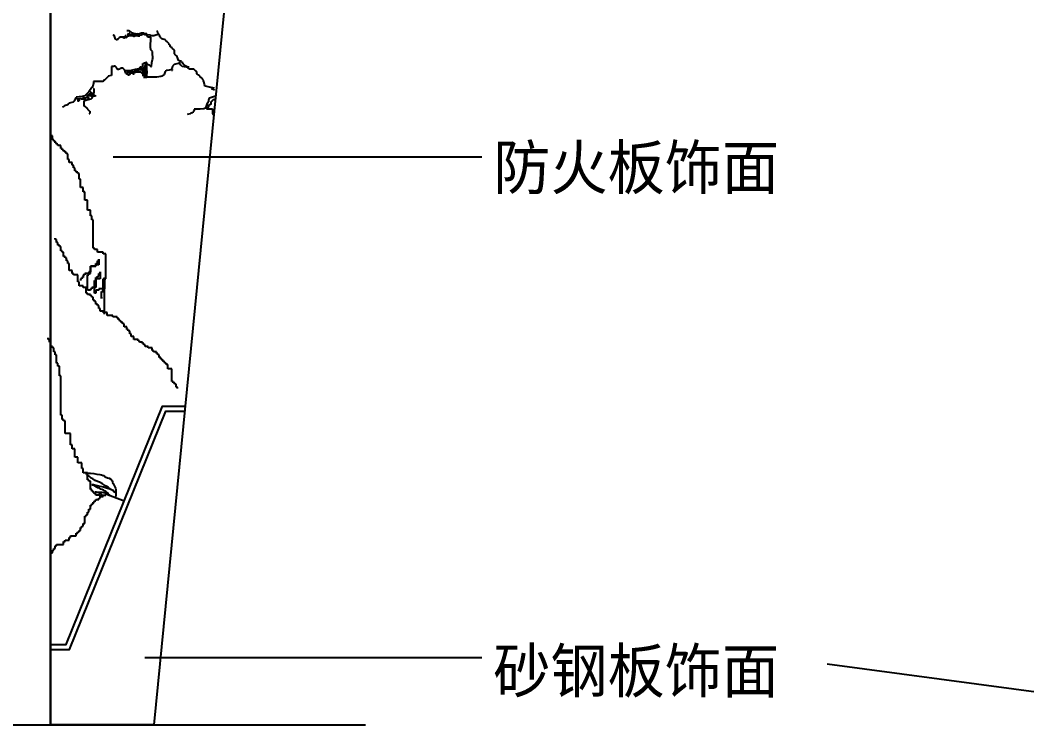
# Model space of a CAD drawing. Header units: metres. Extents: x -150 to 5859, y 346 to 5792.
# Drawn here: x 1932 to 3535, y 1473 to 2596 of the extents above; entities that cross this region are included whole.
import ezdxf

# ---------------------------------------------------------------- set-up
doc = ezdxf.new("R2010")
doc.units = ezdxf.units.M
for name, color, linetype in [('2', 2, 'Continuous'), ('3', 3, 'Continuous'), ('4', 4, 'Continuous'), ('7', 7, 'Continuous'), ('BH', 3, 'Continuous'), ('DIM', 3, 'Continuous'), ('TEXT', 3, 'Continuous')]:
    doc.layers.add(name, color=color, linetype=linetype)
doc.dimstyles.get("Standard").update_dxf_attribs({"dimtxt": 2.5, "dimasz": 2.5, "dimexe": 1.25, "dimexo": 0.625, "dimtad": 1, "dimcen": 2.5, "dimazin": 3, "dimtfac": 1, "dimtmove": 0, "dimatfit": 3})

msp = doc.modelspace()

# ---------------------------------------------------------------- hatches: boundary and pattern name
at = {"layer": 'BH'}
h = msp.add_hatch(dxfattribs=at)
h.set_pattern_fill('ANSI34', scale=200)
h.paths.add_polyline_path([(2163.39, 1972.94), (2193.54, 1972.94), (2144.44, 1472.94), (1980.1, 1472.94), (1980.1, 1592.94), (2010.1, 1592.94)])

# ---------------------------------------------------------------- linework, layer by layer
at = {"layer": '2'}
for p, q in [((1980.1, 1472.94), (1980.1, 3872.94)), ((10.86, 1472.94), (2481.55, 1472.94))]:
    msp.add_line(p, q, dxfattribs=at)
msp.add_lwpolyline([(2144.44, 1472.94), (1980.1, 1472.94), (1980.1, 3872.94), (2380.1, 3872.94), (2144.44, 1472.94)], dxfattribs=at)
at = {"layer": '3'}
msp.add_lwpolyline([(1980.1, 1600.94), (2004.79, 1600.94), (2158.08, 1980.94), (2194.32, 1980.94)], dxfattribs=at)
at = {"layer": '4'}
msp.add_lwpolyline([(1980.1, 1592.94), (2010.1, 1592.94), (2163.39, 1972.94), (2193.54, 1972.94)], dxfattribs=at)
at = {"layer": '7'}
msp.add_lwpolyline([(480.1, 1472.94), (480.1, 3572.94), (1980.1, 3572.94), (1980.1, 1472.94)], dxfattribs=at)
at = {"layer": 'BH'}
for p, q in [((2080.41, 2572.07), (2079.77, 2572.72)), ((2081.22, 2572.07), (2080.41, 2572.07)), ((2082.02, 2570.47), (2081.22, 2572.07)), ((2083.63, 2565.65), (2082.02, 2570.47)), ((2084.43, 2564.85), (2083.63, 2565.65)), ((2087.64, 2566.46), (2086.84, 2564.85)), ((2089.25, 2568.06), (2087.64, 2566.46)), ((2090.05, 2568.86), (2089.25, 2568.06)), ((2101.3, 2568.86), (2090.05, 2568.86)), ((2096.48, 2568.86), (2095.67, 2569.67)), ((2096.48, 2567.26), (2096.48, 2568.86)), ((2097.28, 2567.26), (2096.48, 2567.26)), ((2098.08, 2568.06), (2097.28, 2567.26)), ((2098.89, 2571.27), (2098.08, 2569.67)), ((2098.08, 2569.67), (2098.08, 2568.06)), ((2099.69, 2571.27), (2098.89, 2571.27)), ((2099.69, 2567.26), (2099.69, 2571.27)), ((2100.49, 2568.06), (2099.69, 2567.26)), ((2102.1, 2569.67), (2100.49, 2568.06)), ((2105.31, 2579.3), (2101.3, 2579.3)), ((2102.1, 2569.67), (2101.3, 2568.86)), ((2102.9, 2574.48), (2102.1, 2569.67)), ((2102.9, 2570.47), (2102.1, 2569.67)), ((2103.71, 2574.48), (2102.9, 2574.48)), ((2110.93, 2571.27), (2102.9, 2570.47)), ((2103.71, 2570.47), (2103.71, 2574.48)), ((2104.51, 2570.47), (2103.71, 2570.47)), ((2105.31, 2573.68), (2104.51, 2572.07)), ((2104.51, 2572.07), (2104.51, 2570.47)), ((2105.31, 2578.49), (2105.31, 2579.3)), ((2106.12, 2578.49), (2105.31, 2578.49)), ((2105.31, 2575.28), (2105.31, 2573.68)), ((2106.12, 2575.28), (2105.31, 2575.28)), ((2106.92, 2577.69), (2106.12, 2578.49)), ((2106.12, 2573.68), (2106.12, 2575.28)), ((2106.92, 2572.07), (2106.12, 2573.68)), ((2107.72, 2577.69), (2106.92, 2577.69)), ((2106.92, 2571.27), (2106.92, 2572.07)), ((2107.72, 2571.27), (2106.92, 2571.27)), ((2108.53, 2576.89), (2107.72, 2577.69)), ((2109.33, 2573.68), (2107.72, 2572.07)), ((2107.72, 2572.07), (2107.72, 2571.27)), ((2109.33, 2576.09), (2108.53, 2576.89)), ((2110.13, 2575.28), (2109.33, 2576.09)), ((2109.33, 2574.48), (2109.33, 2573.68)), ((2110.13, 2574.48), (2109.33, 2574.48)), ((2111.74, 2575.28), (2110.13, 2575.28)), ((2110.13, 2573.68), (2110.13, 2574.48)), ((2110.93, 2572.07), (2110.13, 2573.68)), ((2110.93, 2573.68), (2110.93, 2571.27)), ((2111.74, 2573.68), (2110.93, 2573.68)), ((2110.93, 2571.27), (2110.93, 2572.07)), ((2119.77, 2571.27), (2110.93, 2571.27)), ((2113.34, 2574.48), (2111.74, 2575.28)), ((2111.74, 2572.88), (2111.74, 2573.68)), ((2112.54, 2572.07), (2111.74, 2572.88)), ((2112.54, 2569.67), (2112.54, 2572.07)), ((2113.34, 2569.67), (2112.54, 2569.67)), ((2114.95, 2574.48), (2113.34, 2574.48)), ((2114.15, 2572.88), (2113.34, 2571.27)), ((2113.34, 2571.27), (2113.34, 2569.67)), ((2114.15, 2573.68), (2114.15, 2572.88)), ((2114.95, 2573.68), (2114.15, 2573.68)), ((2115.75, 2573.68), (2114.95, 2574.48)), ((2114.95, 2572.88), (2114.95, 2573.68)), ((2115.75, 2572.07), (2114.95, 2572.88)), ((2120.57, 2573.68), (2115.75, 2573.68)), ((2116.56, 2571.27), (2115.75, 2572.07)), ((2117.36, 2571.27), (2116.56, 2571.27)), ((2118.16, 2573.68), (2117.36, 2572.88)), ((2117.36, 2572.88), (2117.36, 2571.27)), ((2118.16, 2574.48), (2118.16, 2573.68)), ((2118.97, 2573.68), (2118.16, 2574.48)), ((2118.97, 2572.88), (2118.97, 2573.68)), ((2119.77, 2572.07), (2118.97, 2572.88)), ((2119.77, 2571.27), (2119.77, 2572.07)), ((2124.59, 2572.07), (2119.77, 2571.27)), ((2120.57, 2570.47), (2119.77, 2571.27)), ((2121.38, 2574.48), (2120.57, 2573.68)), ((2120.57, 2573.68), (2120.57, 2569.67)), ((2120.57, 2569.67), (2120.57, 2570.47)), ((2122.98, 2574.48), (2121.38, 2574.48)), ((2123.79, 2575.28), (2122.98, 2574.48)), ((2128.6, 2575.28), (2123.79, 2575.28)), ((2126.19, 2572.88), (2124.59, 2572.07)), ((2126.19, 2573.68), (2126.19, 2572.88)), ((2128.6, 2573.68), (2126.19, 2573.68)), ((2130.21, 2574.48), (2128.6, 2575.28)), ((2130.21, 2572.88), (2128.6, 2573.68)), ((2133.42, 2574.48), (2130.21, 2574.48)), ((2131.82, 2572.88), (2130.21, 2572.88)), ((2132.62, 2572.07), (2131.82, 2572.88)), ((2133.42, 2572.07), (2132.62, 2572.07)), ((2133.42, 2573.68), (2133.42, 2574.48)), ((2134.23, 2572.88), (2133.42, 2573.68)), ((2134.23, 2571.27), (2133.42, 2572.07)), ((2139.05, 2572.07), (2134.23, 2572.88)), ((2134.23, 2569.67), (2134.23, 2571.27)), ((2135.03, 2569.67), (2134.23, 2569.67)), ((2135.03, 2568.86), (2135.03, 2569.67)), ((2139.85, 2568.86), (2135.03, 2568.86)), ((2139.85, 2571.27), (2139.05, 2572.07)), ((2144.67, 2571.27), (2139.85, 2571.27)), ((2139.85, 2563.25), (2139.85, 2568.86)), ((2149.49, 2572.88), (2144.67, 2571.27)), ((2150.29, 2578.49), (2149.49, 2578.49)), ((2151.09, 2573.68), (2149.49, 2572.88)), ((2150.29, 2577.69), (2150.29, 2578.49)), ((2151.09, 2576.89), (2150.29, 2577.69)), ((2151.09, 2575.28), (2151.09, 2576.89)), ((2151.9, 2575.28), (2151.09, 2575.28)), ((2151.9, 2573.68), (2151.09, 2573.68)), ((2151.9, 2574.48), (2151.9, 2575.28)), ((2152.7, 2572.88), (2151.9, 2574.48)), ((2153.5, 2572.07), (2152.7, 2572.88)), ((2154.31, 2570.47), (2153.5, 2572.07)), ((2154.31, 2569.67), (2154.31, 2570.47)), ((2155.11, 2568.86), (2154.31, 2569.67)), ((2155.91, 2568.06), (2155.11, 2568.86)), ((2157.52, 2566.46), (2155.91, 2568.06)), ((2162.34, 2564.85), (2157.52, 2566.46)), ((2086.84, 2564.85), (2084.43, 2564.85)), ((2139.05, 2558.43), (2139.85, 2563.25)), ((2139.05, 2553.62), (2139.05, 2558.43)), ((2139.85, 2548.8), (2139.05, 2553.62)), ((2163.94, 2563.25), (2162.34, 2564.85)), ((2164.75, 2562.44), (2163.94, 2563.25)), ((2165.55, 2561.64), (2164.75, 2562.44)), ((2167.16, 2560.04), (2165.55, 2561.64)), ((2168.76, 2558.43), (2167.16, 2560.04)), ((2168.76, 2556.83), (2168.76, 2558.43)), ((2169.57, 2556.83), (2168.76, 2556.83)), ((2170.37, 2555.22), (2169.57, 2556.83)), ((2171.17, 2553.62), (2170.37, 2555.22)), ((2171.97, 2553.62), (2171.17, 2553.62)), ((2171.97, 2552.81), (2171.97, 2553.62)), ((2173.58, 2552.01), (2171.97, 2552.81)), ((2174.38, 2551.21), (2173.58, 2552.01)), ((2176.79, 2548.8), (2174.38, 2551.21)), ((2141.45, 2547.2), (2139.85, 2548.8)), ((2142.26, 2546.39), (2141.45, 2547.2)), ((2141.45, 2544.79), (2142.26, 2544.79)), ((2142.26, 2544.79), (2141.45, 2544.79)), ((2141.45, 2528.74), (2142.26, 2533.55)), ((2142.26, 2544.79), (2142.26, 2546.39)), ((2142.26, 2539.97), (2142.26, 2544.79)), ((2143.06, 2539.17), (2142.26, 2539.97)), ((2142.26, 2533.55), (2143.06, 2535.16)), ((2143.06, 2535.16), (2143.06, 2539.17)), ((2177.6, 2548), (2176.79, 2548.8)), ((2177.6, 2542.38), (2177.6, 2548)), ((2178.4, 2541.58), (2177.6, 2542.38)), ((2178.4, 2540.78), (2178.4, 2541.58)), ((2180.01, 2539.97), (2178.4, 2540.78)), ((2180.81, 2539.17), (2180.01, 2539.97)), ((2181.61, 2537.57), (2180.81, 2539.17)), ((2182.42, 2536.76), (2181.61, 2537.57)), ((2184.02, 2531.95), (2182.42, 2536.76)), ((2077.2, 2522.32), (2077.2, 2509.48)), ((2081.22, 2522.32), (2077.2, 2522.32)), ((2081.22, 2523.12), (2081.22, 2522.32)), ((2082.82, 2523.12), (2081.22, 2523.12)), ((2082.82, 2522.32), (2082.82, 2523.12)), ((2083.63, 2522.32), (2082.82, 2522.32)), ((2085.23, 2520.71), (2083.63, 2522.32)), ((2085.23, 2519.91), (2085.23, 2520.71)), ((2086.04, 2519.91), (2085.23, 2519.91)), ((2086.04, 2518.31), (2086.04, 2519.91)), ((2086.84, 2518.31), (2086.04, 2518.31)), ((2086.84, 2517.5), (2086.84, 2518.31)), ((2088.45, 2517.5), (2086.84, 2517.5)), ((2089.25, 2518.31), (2088.45, 2517.5)), ((2090.86, 2519.11), (2089.25, 2518.31)), ((2092.46, 2519.11), (2090.86, 2519.11)), ((2092.46, 2519.91), (2092.46, 2519.11)), ((2094.87, 2519.91), (2092.46, 2519.91)), ((2095.67, 2519.11), (2094.87, 2519.91)), ((2098.08, 2516.7), (2095.67, 2519.11)), ((2106.92, 2515.9), (2113.34, 2517.5)), ((2113.34, 2517.5), (2121.38, 2519.11)), ((2114.95, 2517.5), (2114.95, 2516.7)), ((2115.75, 2517.5), (2114.95, 2517.5)), ((2115.75, 2515.9), (2115.75, 2517.5)), ((2117.36, 2517.5), (2117.36, 2516.7)), ((2118.16, 2516.7), (2117.36, 2517.5)), ((2120.57, 2518.31), (2119.77, 2516.7)), ((2120.57, 2519.11), (2120.57, 2518.31)), ((2121.38, 2519.11), (2120.57, 2519.11)), ((2121.38, 2519.11), (2126.19, 2520.71)), ((2121.38, 2518.31), (2121.38, 2519.11)), ((2122.18, 2516.7), (2121.38, 2518.31)), ((2122.18, 2521.52), (2122.18, 2515.9)), ((2123.79, 2521.52), (2122.18, 2521.52)), ((2123.79, 2515.9), (2123.79, 2521.52)), ((2124.59, 2520.71), (2124.59, 2515.9)), ((2125.39, 2520.71), (2124.59, 2520.71)), ((2125.39, 2519.91), (2125.39, 2520.71)), ((2126.19, 2519.11), (2125.39, 2519.91)), ((2126.19, 2522.32), (2127, 2523.92)), ((2126.19, 2520.71), (2126.19, 2522.32)), ((2127.8, 2512.69), (2126.19, 2519.11)), ((2127, 2527.13), (2127.8, 2527.13)), ((2127, 2523.92), (2127, 2527.13)), ((2127.8, 2527.13), (2129.41, 2527.94)), ((2128.6, 2520.71), (2127.8, 2515.9)), ((2128.6, 2521.52), (2128.6, 2520.71)), ((2129.41, 2520.71), (2128.6, 2521.52)), ((2129.41, 2527.94), (2131.01, 2528.74)), ((2129.41, 2523.92), (2129.41, 2503.86)), ((2130.21, 2523.92), (2129.41, 2523.92)), ((2129.41, 2503.86), (2129.41, 2520.71)), ((2130.21, 2523.12), (2130.21, 2523.92)), ((2131.01, 2523.12), (2130.21, 2523.12)), ((2131.01, 2528.74), (2133.42, 2528.74)), ((2131.01, 2526.33), (2131.01, 2524.73)), ((2131.01, 2524.73), (2131.82, 2523.92)), ((2131.01, 2522.32), (2131.01, 2523.12)), ((2131.82, 2520.71), (2131.01, 2522.32)), ((2131.82, 2526.33), (2131.82, 2517.5)), ((2131.82, 2524.73), (2131.82, 2526.33)), ((2133.42, 2523.12), (2131.82, 2524.73)), ((2131.82, 2523.92), (2131.82, 2522.32)), ((2131.82, 2522.32), (2132.62, 2520.71)), ((2132.62, 2519.11), (2131.82, 2520.71)), ((2131.82, 2517.5), (2132.62, 2511.08)), ((2132.62, 2528.74), (2132.62, 2527.13)), ((2133.42, 2528.74), (2132.62, 2528.74)), ((2132.62, 2527.13), (2133.42, 2526.33)), ((2132.62, 2520.71), (2132.62, 2519.11)), ((2132.62, 2506.27), (2132.62, 2519.11)), ((2132.62, 2519.11), (2133.42, 2512.69)), ((2133.42, 2526.33), (2135.03, 2525.53)), ((2133.42, 2511.08), (2133.42, 2523.12)), ((2135.03, 2525.53), (2136.64, 2524.73)), ((2136.64, 2524.73), (2138.24, 2523.92)), ((2138.24, 2523.92), (2139.05, 2523.12)), ((2139.05, 2523.12), (2139.85, 2523.12)), ((2139.85, 2523.12), (2139.85, 2522.32)), ((2139.85, 2522.32), (2140.65, 2522.32)), ((2140.65, 2522.32), (2141.45, 2528.74)), ((2173.58, 2517.5), (2168.76, 2516.7)), ((2173.58, 2519.91), (2172.78, 2518.31)), ((2172.78, 2518.31), (2172.78, 2516.7)), ((2174.38, 2522.32), (2173.58, 2521.52)), ((2173.58, 2521.52), (2173.58, 2519.91)), ((2174.38, 2517.5), (2173.58, 2517.5)), ((2175.19, 2523.92), (2174.38, 2523.12)), ((2174.38, 2523.12), (2174.38, 2522.32)), ((2174.38, 2516.7), (2174.38, 2517.5)), ((2176.79, 2525.53), (2175.19, 2523.92)), ((2183.22, 2527.13), (2176.79, 2525.53)), ((2184.83, 2527.94), (2183.22, 2527.13)), ((2188.84, 2530.34), (2184.02, 2531.95)), ((2185.63, 2527.94), (2184.83, 2527.94)), ((2186.43, 2527.13), (2185.63, 2527.94)), ((2186.43, 2526.33), (2186.43, 2527.13)), ((2187.23, 2524.73), (2186.43, 2526.33)), ((2188.04, 2523.92), (2187.23, 2524.73)), ((2189.64, 2522.32), (2188.04, 2523.92)), ((2188.84, 2528.74), (2188.84, 2530.34)), ((2189.64, 2528.74), (2188.84, 2528.74)), ((2190.45, 2527.94), (2189.64, 2528.74)), ((2196.07, 2521.52), (2189.64, 2522.32)), ((2191.25, 2526.33), (2190.45, 2527.94)), ((2192.86, 2524.73), (2191.25, 2526.33)), ((2194.46, 2523.92), (2192.86, 2524.73)), ((2196.07, 2523.12), (2194.46, 2523.92)), ((2196.87, 2522.32), (2196.07, 2523.12)), ((2200.89, 2521.52), (2196.07, 2521.52)), ((2197.68, 2521.52), (2196.87, 2522.32)), ((2198.48, 2521.52), (2197.68, 2521.52)), ((2199.28, 2520.71), (2198.48, 2521.52)), ((2199.28, 2519.11), (2199.28, 2520.71)), ((2200.09, 2519.11), (2199.28, 2519.11)), ((2200.89, 2518.31), (2200.09, 2519.11)), ((2208.12, 2518.31), (2200.89, 2518.31)), ((2209.72, 2516.7), (2208.12, 2518.31)), ((2070.78, 2505.47), (2065.96, 2500.65)), ((2071.58, 2506.27), (2070.78, 2505.47)), ((2076.4, 2507.87), (2071.58, 2507.07)), ((2071.58, 2507.07), (2071.58, 2506.27)), ((2077.2, 2509.48), (2076.4, 2507.87)), ((2099.69, 2511.89), (2098.08, 2516.7)), ((2098.89, 2515.9), (2106.92, 2515.9)), ((2099.69, 2511.08), (2099.69, 2511.89)), ((2100.49, 2511.08), (2099.69, 2511.08)), ((2102.1, 2510.28), (2100.49, 2511.08)), ((2102.9, 2514.29), (2102.1, 2515.1)), ((2103.71, 2508.68), (2102.1, 2510.28)), ((2102.9, 2511.89), (2102.9, 2514.29)), ((2103.71, 2511.89), (2102.9, 2511.89)), ((2104.51, 2513.49), (2103.71, 2511.89)), ((2105.31, 2508.68), (2103.71, 2508.68)), ((2104.51, 2514.29), (2104.51, 2513.49)), ((2104.51, 2511.89), (2104.51, 2514.29)), ((2105.31, 2511.89), (2104.51, 2511.89)), ((2106.12, 2515.1), (2105.31, 2514.29)), ((2105.31, 2514.29), (2105.31, 2511.89)), ((2106.12, 2509.48), (2105.31, 2508.68)), ((2106.12, 2514.29), (2106.12, 2515.1)), ((2106.92, 2512.69), (2106.12, 2514.29)), ((2107.72, 2511.89), (2106.12, 2510.28)), ((2106.12, 2510.28), (2106.12, 2509.48)), ((2106.92, 2511.08), (2106.92, 2512.69)), ((2107.72, 2511.08), (2106.92, 2511.08)), ((2107.72, 2513.49), (2107.72, 2511.08)), ((2108.53, 2513.49), (2107.72, 2513.49)), ((2107.72, 2513.49), (2107.72, 2511.89)), ((2123.79, 2513.49), (2107.72, 2513.49)), ((2108.53, 2511.89), (2108.53, 2513.49)), ((2110.13, 2511.89), (2108.53, 2511.89)), ((2110.13, 2512.69), (2110.13, 2511.89)), ((2110.93, 2512.69), (2110.13, 2512.69)), ((2110.93, 2511.08), (2110.93, 2512.69)), ((2111.74, 2510.28), (2110.93, 2511.08)), ((2112.54, 2510.28), (2111.74, 2510.28)), ((2113.34, 2511.08), (2112.54, 2510.28)), ((2114.15, 2515.9), (2113.34, 2511.08)), ((2114.95, 2516.7), (2114.15, 2515.9)), ((2116.56, 2515.9), (2115.75, 2515.9)), ((2117.36, 2516.7), (2116.56, 2515.9)), ((2118.97, 2515.1), (2118.16, 2516.7)), ((2118.97, 2514.29), (2118.97, 2515.1)), ((2119.77, 2514.29), (2118.97, 2514.29)), ((2119.77, 2516.7), (2119.77, 2514.29)), ((2122.18, 2515.9), (2122.18, 2516.7)), ((2124.59, 2515.9), (2123.79, 2515.9)), ((2124.59, 2512.69), (2123.79, 2513.49)), ((2125.39, 2511.89), (2124.59, 2512.69)), ((2126.19, 2511.89), (2125.39, 2511.89)), ((2126.19, 2511.08), (2126.19, 2511.89)), ((2127, 2510.28), (2126.19, 2511.08)), ((2128.6, 2508.68), (2127, 2510.28)), ((2127.8, 2515.9), (2127.8, 2507.07)), ((2127.8, 2507.07), (2127.8, 2512.69)), ((2129.41, 2507.07), (2128.6, 2508.68)), ((2129.41, 2506.27), (2129.41, 2507.07)), ((2130.21, 2505.47), (2129.41, 2506.27)), ((2131.82, 2504.66), (2130.21, 2505.47)), ((2149.49, 2505.47), (2131.82, 2505.47)), ((2131.82, 2505.47), (2131.82, 2503.86)), ((2131.82, 2503.86), (2131.82, 2504.66)), ((2132.62, 2511.08), (2132.62, 2506.27)), ((2133.42, 2512.69), (2133.42, 2511.08)), ((2155.91, 2506.27), (2149.49, 2505.47)), ((2157.52, 2507.07), (2155.91, 2506.27)), ((2159.12, 2507.87), (2157.52, 2507.07)), ((2160.73, 2509.48), (2159.12, 2507.87)), ((2162.34, 2514.29), (2160.73, 2509.48)), ((2162.34, 2515.1), (2162.34, 2514.29)), ((2163.94, 2515.1), (2162.34, 2515.1)), ((2168.76, 2516.7), (2163.94, 2515.9)), ((2163.94, 2515.9), (2163.94, 2515.1)), ((2172.78, 2516.7), (2174.38, 2516.7)), ((2211.33, 2515.1), (2209.72, 2516.7)), ((2212.13, 2514.29), (2211.33, 2515.1)), ((2212.94, 2514.29), (2212.13, 2514.29)), ((2212.94, 2511.89), (2212.94, 2514.29)), ((2213.74, 2510.28), (2212.94, 2511.89)), ((2213.74, 2509.48), (2213.74, 2510.28)), ((2214.54, 2509.48), (2213.74, 2509.48)), ((2215.35, 2508.68), (2214.54, 2509.48)), ((2216.95, 2508.68), (2215.35, 2508.68)), ((2216.95, 2507.87), (2216.95, 2508.68)), ((2217.75, 2507.07), (2216.95, 2507.87)), ((2218.56, 2506.27), (2217.75, 2507.07)), ((2218.56, 2505.47), (2218.56, 2506.27)), ((2219.36, 2504.66), (2218.56, 2505.47)), ((2220.16, 2504.66), (2219.36, 2504.66)), ((2220.97, 2503.86), (2220.16, 2504.66)), ((2220.97, 2503.06), (2220.97, 2503.86)), ((2221.77, 2503.06), (2220.97, 2503.06)), ((2221.77, 2502.26), (2221.77, 2503.06)), ((2222.57, 2502.26), (2221.77, 2502.26)), ((2222.57, 2501.45), (2222.57, 2502.26)), ((2223.38, 2500.65), (2222.57, 2501.45)), ((2045.88, 2488.61), (2041.06, 2482.19)), ((2046.68, 2489.42), (2045.88, 2488.61)), ((2047.49, 2491.02), (2046.68, 2489.42)), ((2048.29, 2495.84), (2047.49, 2491.02)), ((2063.55, 2498.24), (2048.29, 2498.24)), ((2048.29, 2498.24), (2048.29, 2495.84)), ((2048.29, 2487.01), (2049.09, 2487.01)), ((2049.09, 2487.01), (2049.09, 2481.39)), ((2064.35, 2499.05), (2063.55, 2498.24)), ((2065.96, 2500.65), (2064.35, 2499.85)), ((2064.35, 2499.85), (2064.35, 2499.05)), ((2223.38, 2498.24), (2223.38, 2500.65)), ((2224.18, 2498.24), (2223.38, 2498.24)), ((2224.98, 2493.43), (2224.18, 2498.24)), ((2225.79, 2491.82), (2224.98, 2493.43)), ((2225.79, 2491.02), (2225.79, 2491.82)), ((2226.59, 2491.02), (2225.79, 2491.02)), ((2233.01, 2489.42), (2226.59, 2491.02)), ((2241.05, 2487.81), (2233.01, 2489.42)), ((2236.23, 2488.61), (2236.23, 2487.01)), ((2236.23, 2487.01), (2241.05, 2485.4)), ((2019.37, 2470.16), (2018.57, 2468.55)), ((2020.18, 2471.76), (2019.37, 2470.16)), ((2020.98, 2472.56), (2020.18, 2471.76)), ((2025.8, 2474.17), (2020.98, 2473.37)), ((2020.98, 2473.37), (2020.98, 2472.56)), ((2022.59, 2471.76), (2022.59, 2470.96)), ((2022.59, 2470.96), (2022.59, 2471.76)), ((2022.59, 2470.96), (2023.39, 2470.16)), ((2029.01, 2470.16), (2022.59, 2470.96)), ((2023.39, 2470.16), (2025, 2468.55)), ((2028.21, 2474.17), (2025.8, 2474.17)), ((2034.63, 2475.77), (2028.21, 2474.17)), ((2036.24, 2470.16), (2029.01, 2470.16)), ((2032.23, 2473.37), (2032.23, 2472.56)), ((2033.83, 2472.56), (2032.23, 2473.37)), ((2032.23, 2472.56), (2033.03, 2472.56)), ((2033.03, 2472.56), (2033.83, 2471.76)), ((2038.65, 2471.76), (2033.83, 2472.56)), ((2033.83, 2471.76), (2035.44, 2470.16)), ((2041.06, 2482.19), (2034.63, 2475.77)), ((2035.44, 2470.16), (2036.24, 2470.16)), ((2037.04, 2475.77), (2037.85, 2475.77)), ((2037.85, 2475.77), (2037.04, 2475.77)), ((2044.27, 2474.97), (2037.85, 2475.77)), ((2037.85, 2475.77), (2038.65, 2474.17)), ((2044.27, 2470.16), (2037.85, 2468.55)), ((2038.65, 2477.38), (2044.27, 2477.38)), ((2040.26, 2477.38), (2038.65, 2477.38)), ((2038.65, 2474.17), (2040.26, 2472.56)), ((2041.06, 2471.76), (2038.65, 2471.76)), ((2041.86, 2476.58), (2040.26, 2477.38)), ((2040.26, 2472.56), (2041.06, 2472.56)), ((2041.06, 2472.56), (2041.06, 2471.76)), ((2041.86, 2483), (2042.67, 2483)), ((2043.47, 2476.58), (2041.86, 2476.58)), ((2042.67, 2483), (2043.47, 2482.19)), ((2042.67, 2479.79), (2042.67, 2478.98)), ((2043.47, 2478.98), (2042.67, 2479.79)), ((2042.67, 2478.98), (2043.47, 2478.18)), ((2043.47, 2482.19), (2045.08, 2480.59)), ((2049.09, 2478.98), (2043.47, 2478.98)), ((2043.47, 2478.18), (2045.08, 2477.38)), ((2044.27, 2475.77), (2043.47, 2476.58)), ((2044.27, 2477.38), (2050.7, 2476.58)), ((2045.88, 2475.77), (2044.27, 2475.77)), ((2051.5, 2474.97), (2044.27, 2474.97)), ((2045.88, 2471.76), (2044.27, 2470.16)), ((2045.08, 2480.59), (2046.68, 2479.79)), ((2045.08, 2477.38), (2045.88, 2476.58)), ((2045.88, 2476.58), (2045.88, 2475.77)), ((2047.49, 2476.58), (2045.88, 2471.76)), ((2046.68, 2479.79), (2048.29, 2478.98)), ((2049.09, 2481.39), (2047.49, 2476.58)), ((2048.29, 2478.98), (2049.09, 2478.98)), ((2050.7, 2476.58), (2051.5, 2475.77)), ((2051.5, 2475.77), (2051.5, 2474.97)), ((2232.21, 2470.16), (2231.41, 2469.35)), ((2231.41, 2469.35), (2231.41, 2466.14)), ((2233.01, 2471.76), (2232.21, 2470.16)), ((2237.83, 2473.37), (2233.01, 2471.76)), ((2242.65, 2474.97), (2237.83, 2473.37)), ((2238.64, 2469.35), (2238.64, 2468.55)), ((2239.44, 2469.35), (2238.64, 2469.35)), ((2241.05, 2470.16), (2239.44, 2469.35)), ((2000.9, 2458.12), (1999.3, 2457.32)), ((2002.51, 2459.72), (2000.9, 2458.12)), ((2007.33, 2461.33), (2002.51, 2459.72)), ((2008.13, 2462.93), (2007.33, 2462.13)), ((2007.33, 2462.13), (2007.33, 2461.33)), ((2009.74, 2463.74), (2008.13, 2462.93)), ((2016.16, 2465.34), (2009.74, 2463.74)), ((2017.77, 2466.95), (2016.16, 2465.34)), ((2018.57, 2468.55), (2017.77, 2466.95)), ((2024.19, 2467.75), (2022.59, 2467.75)), ((2024.19, 2466.95), (2024.19, 2467.75)), ((2025.8, 2466.95), (2024.19, 2466.95)), ((2025, 2468.55), (2025.8, 2466.95)), ((2037.85, 2468.55), (2033.03, 2466.95)), ((2033.03, 2466.95), (2033.03, 2459.72)), ((2033.03, 2459.72), (2034.63, 2458.92)), ((2034.63, 2458.92), (2035.44, 2458.12)), ((2035.44, 2458.12), (2036.24, 2457.32)), ((2036.24, 2457.32), (2037.04, 2457.32)), ((2037.04, 2457.32), (2037.04, 2456.51)), ((2037.04, 2456.51), (2037.85, 2455.71)), ((2037.85, 2455.71), (2038.65, 2454.91)), ((2038.65, 2454.91), (2038.65, 2454.11)), ((2038.65, 2454.11), (2040.26, 2452.5)), ((2218.56, 2454.11), (2208.92, 2454.11)), ((2208.92, 2454.11), (2208.92, 2452.5)), ((2223.38, 2454.91), (2218.56, 2454.11)), ((2224.18, 2454.91), (2223.38, 2454.91)), ((2225.79, 2455.71), (2224.18, 2454.91)), ((2227.39, 2457.32), (2225.79, 2455.71)), ((2229, 2462.13), (2227.39, 2457.32)), ((2231.41, 2457.32), (2228.2, 2455.71)), ((2228.2, 2455.71), (2228.2, 2454.91)), ((2228.2, 2454.91), (2237.83, 2454.91)), ((2229.8, 2463.74), (2229, 2462.13)), ((2230.61, 2465.34), (2229.8, 2463.74)), ((2231.41, 2466.14), (2230.61, 2465.34)), ((2231.41, 2460.53), (2231.41, 2457.32)), ((2232.21, 2460.53), (2231.41, 2460.53)), ((2233.82, 2461.33), (2232.21, 2460.53)), ((2234.62, 2461.33), (2233.82, 2461.33)), ((2234.62, 2462.13), (2234.62, 2461.33)), ((2235.42, 2462.13), (2234.62, 2462.13)), ((2237.03, 2466.95), (2235.42, 2466.14)), ((2235.42, 2466.14), (2235.42, 2462.13)), ((2238.64, 2468.55), (2237.03, 2466.95)), ((2237.83, 2454.91), (2237.83, 2446.88)), ((2040.26, 2452.5), (2041.86, 2450.9)), ((2041.86, 2450.9), (2042.67, 2450.9)), ((2042.67, 2448.49), (2041.86, 2447.69)), ((2041.86, 2447.69), (2041.86, 2446.88)), ((2041.86, 2446.88), (2042.67, 2446.88)), ((2042.67, 2450.9), (2042.67, 2448.49)), ((2202.49, 2446.88), (2197.68, 2446.08)), ((2203.3, 2447.69), (2202.49, 2446.88)), ((2204.1, 2447.69), (2203.3, 2447.69)), ((2205.71, 2448.49), (2204.1, 2447.69)), ((2206.51, 2448.49), (2205.71, 2448.49)), ((2206.51, 2450.09), (2206.51, 2448.49)), ((2207.31, 2450.09), (2206.51, 2450.09)), ((2208.12, 2450.9), (2207.31, 2450.09)), ((2208.92, 2452.5), (2208.12, 2451.7)), ((2208.12, 2451.7), (2208.12, 2450.9)), ((2237.83, 2446.88), (2238.64, 2446.88)), ((2238.64, 2446.88), (2238.64, 2446.08)), ((2238.64, 2446.08), (2239.44, 2446.08)), ((1982.94, 2412.04), (1980.7, 2412.04)), ((1982.94, 2405.32), (1982.94, 2412.04)), ((1985.18, 2405.32), (1982.94, 2405.32)), ((1985.18, 2403.08), (1985.18, 2405.32)), ((1987.42, 2403.08), (1985.18, 2403.08)), ((1987.42, 2400.84), (1987.42, 2403.08)), ((1989.66, 2400.84), (1987.42, 2400.84)), ((1989.66, 2398.61), (1989.66, 2400.84)), ((1991.9, 2398.61), (1989.66, 2398.61)), ((1991.9, 2396.37), (1991.9, 2398.61)), ((1996.38, 2396.37), (1991.9, 2396.37)), ((1996.38, 2391.89), (1996.38, 2396.37)), ((1998.62, 2391.89), (1996.38, 2391.89)), ((1998.62, 2389.65), (1998.62, 2391.89)), ((2000.86, 2389.65), (1998.62, 2389.65)), ((2000.86, 2387.41), (2000.86, 2389.65)), ((2003.1, 2387.41), (2000.86, 2387.41)), ((2003.1, 2385.17), (2003.1, 2387.41)), ((2005.34, 2385.17), (2003.1, 2385.17)), ((2005.34, 2382.94), (2005.34, 2385.17)), ((2007.58, 2382.94), (2005.34, 2382.94)), ((2007.58, 2373.98), (2007.58, 2382.94)), ((2009.82, 2373.98), (2007.58, 2373.98)), ((2009.82, 2369.5), (2009.82, 2373.98)), ((2014.3, 2369.5), (2009.82, 2369.5)), ((2014.3, 2365.03), (2014.3, 2369.5)), ((2016.54, 2365.03), (2014.3, 2365.03)), ((2016.54, 2360.55), (2016.54, 2365.03)), ((2018.78, 2360.55), (2016.54, 2360.55)), ((2018.78, 2356.07), (2018.78, 2360.55)), ((2021.02, 2356.07), (2018.78, 2356.07)), ((2021.02, 2353.83), (2021.02, 2356.07)), ((2023.26, 2353.83), (2021.02, 2353.83)), ((2023.26, 2351.59), (2023.26, 2353.83)), ((2025.5, 2351.59), (2023.26, 2351.59)), ((2025.5, 2342.64), (2025.5, 2351.59)), ((2027.74, 2342.64), (2025.5, 2342.64)), ((2027.74, 2329.21), (2027.74, 2342.64)), ((2032.22, 2329.21), (2027.74, 2329.21)), ((2032.22, 2322.49), (2032.22, 2329.21)), ((2034.46, 2322.49), (2032.22, 2322.49)), ((2034.46, 2309.06), (2034.46, 2322.49)), ((2038.94, 2309.06), (2034.46, 2309.06)), ((2038.94, 2293.39), (2038.94, 2309.06)), ((2043.42, 2293.39), (2038.94, 2293.39)), ((2043.42, 2284.44), (2043.42, 2293.39)), ((2045.66, 2284.44), (2043.42, 2284.44)), ((2045.66, 2277.72), (2045.66, 2284.44)), ((2047.9, 2277.72), (2045.66, 2277.72)), ((2047.9, 2232.95), (2047.9, 2277.72)), ((1987.42, 2246.38), (1987.42, 2248.62)), ((1989.66, 2246.38), (1987.42, 2246.38)), ((1989.66, 2241.9), (1989.66, 2246.38)), ((1991.9, 2241.9), (1989.66, 2241.9)), ((1991.9, 2237.42), (1991.9, 2241.9)), ((1994.14, 2237.42), (1991.9, 2237.42)), ((1994.14, 2235.19), (1994.14, 2237.42)), ((1996.38, 2235.19), (1994.14, 2235.19)), ((1996.38, 2228.47), (1996.38, 2235.19)), ((2050.14, 2232.95), (2047.9, 2232.95)), ((2050.14, 2230.71), (2050.14, 2232.95)), ((2054.62, 2230.71), (2050.14, 2230.71)), ((2054.62, 2226.23), (2054.62, 2230.71)), ((1998.62, 2228.47), (1996.38, 2228.47)), ((1998.62, 2226.23), (1998.62, 2228.47)), ((2000.86, 2226.23), (1998.62, 2226.23)), ((2000.86, 2219.52), (2000.86, 2226.23)), ((2003.1, 2219.52), (2000.86, 2219.52)), ((2003.1, 2217.28), (2003.1, 2219.52)), ((2005.34, 2217.28), (2003.1, 2217.28)), ((2005.34, 2212.8), (2005.34, 2217.28)), ((2007.58, 2212.8), (2005.34, 2212.8)), ((2007.58, 2208.32), (2007.58, 2212.8)), ((2063.58, 2226.23), (2054.62, 2226.23)), ((2054.62, 2212.8), (2056.86, 2212.8)), ((2054.62, 2208.32), (2054.62, 2212.8)), ((2056.86, 2212.8), (2056.86, 2215.04)), ((2056.86, 2215.04), (2056.86, 2206.08)), ((2063.58, 2223.99), (2063.58, 2226.23)), ((2068.06, 2223.99), (2063.58, 2223.99)), ((2068.06, 2183.7), (2068.06, 2223.99)), ((2009.82, 2208.32), (2007.58, 2208.32)), ((2009.82, 2197.13), (2009.82, 2208.32)), ((2014.3, 2197.13), (2009.82, 2197.13)), ((2014.3, 2192.65), (2014.3, 2197.13)), ((2043.42, 2192.65), (2043.42, 2203.84)), ((2043.42, 2203.84), (2052.38, 2203.84)), ((2052.38, 2203.84), (2043.42, 2203.84)), ((2043.42, 2203.84), (2043.42, 2194.89)), ((2052.38, 2203.84), (2052.38, 2208.32)), ((2052.38, 2208.32), (2054.62, 2208.32)), ((2056.86, 2206.08), (2052.38, 2206.08)), ((2052.38, 2206.08), (2052.38, 2203.84)), ((2016.54, 2192.65), (2014.3, 2192.65)), ((2016.54, 2190.41), (2016.54, 2192.65)), ((2023.26, 2190.41), (2016.54, 2190.41)), ((2023.26, 2179.22), (2023.26, 2190.41)), ((2029.98, 2183.7), (2027.74, 2183.7)), ((2027.74, 2183.7), (2027.74, 2181.46)), ((2032.22, 2185.94), (2029.98, 2185.94)), ((2029.98, 2185.94), (2029.98, 2183.7)), ((2034.46, 2190.41), (2032.22, 2190.41)), ((2032.22, 2190.41), (2032.22, 2185.94)), ((2034.46, 2192.65), (2034.46, 2190.41)), ((2041.18, 2192.65), (2034.46, 2192.65)), ((2038.94, 2165.79), (2038.94, 2190.41)), ((2038.94, 2190.41), (2041.18, 2190.41)), ((2043.42, 2194.89), (2041.18, 2194.89)), ((2041.18, 2194.89), (2041.18, 2192.65)), ((2041.18, 2190.41), (2041.18, 2192.65)), ((2041.18, 2192.65), (2043.42, 2192.65)), ((2050.14, 2161.31), (2050.14, 2181.46)), ((2050.14, 2181.46), (2052.38, 2181.46)), ((2052.38, 2181.46), (2052.38, 2185.94)), ((2052.38, 2185.94), (2054.62, 2185.94)), ((2059.1, 2183.7), (2052.38, 2183.7)), ((2052.38, 2183.7), (2052.38, 2170.27)), ((2054.62, 2188.17), (2056.86, 2188.17)), ((2054.62, 2185.94), (2054.62, 2188.17)), ((2056.86, 2188.17), (2056.86, 2192.65)), ((2056.86, 2192.65), (2059.1, 2192.65)), ((2059.1, 2194.89), (2059.1, 2183.7)), ((2059.1, 2192.65), (2059.1, 2194.89)), ((2063.58, 2163.55), (2063.58, 2183.7)), ((2063.58, 2183.7), (2065.82, 2183.7)), ((2065.82, 2185.94), (2065.82, 2168.03)), ((2065.82, 2183.7), (2065.82, 2185.94)), ((2065.82, 2127.73), (2065.82, 2183.7)), ((2065.82, 2183.7), (2068.06, 2183.7)), ((2025.5, 2179.22), (2023.26, 2179.22)), ((2025.5, 2172.5), (2025.5, 2179.22)), ((2032.22, 2172.5), (2025.5, 2172.5)), ((2032.22, 2170.27), (2032.22, 2172.5)), ((2036.7, 2170.27), (2032.22, 2170.27)), ((2036.7, 2161.31), (2036.7, 2170.27)), ((2043.42, 2165.79), (2038.94, 2165.79)), ((2045.66, 2168.03), (2043.42, 2168.03)), ((2043.42, 2168.03), (2043.42, 2165.79)), ((2045.66, 2170.27), (2045.66, 2168.03)), ((2052.38, 2170.27), (2045.66, 2170.27)), ((2056.86, 2165.79), (2052.38, 2165.79)), ((2052.38, 2165.79), (2052.38, 2161.31)), ((2056.86, 2168.03), (2056.86, 2165.79)), ((2065.82, 2168.03), (2056.86, 2168.03)), ((2038.94, 2161.31), (2036.7, 2161.31)), ((2038.94, 2159.07), (2038.94, 2161.31)), ((2043.42, 2159.07), (2038.94, 2159.07)), ((2043.42, 2156.83), (2043.42, 2159.07)), ((2045.66, 2156.83), (2043.42, 2156.83)), ((2045.66, 2154.59), (2045.66, 2156.83)), ((2047.9, 2154.59), (2045.66, 2154.59)), ((2047.9, 2150.12), (2047.9, 2154.59)), ((2050.14, 2150.12), (2047.9, 2150.12)), ((2052.38, 2161.31), (2050.14, 2161.31)), ((2050.14, 2147.88), (2050.14, 2150.12)), ((2061.34, 2152.36), (2061.34, 2163.55)), ((2061.34, 2163.55), (2063.58, 2163.55)), ((2061.34, 2154.59), (2061.34, 2152.36)), ((2052.38, 2147.88), (2050.14, 2147.88)), ((2052.38, 2143.4), (2052.38, 2147.88)), ((2054.62, 2143.4), (2052.38, 2143.4)), ((2054.62, 2141.16), (2054.62, 2143.4)), ((2056.86, 2141.16), (2054.62, 2141.16)), ((2056.86, 2136.69), (2056.86, 2141.16)), ((2059.1, 2136.69), (2056.86, 2136.69)), ((2059.1, 2132.21), (2059.1, 2136.69)), ((2063.58, 2132.21), (2059.1, 2132.21)), ((2063.58, 2129.97), (2063.58, 2132.21)), ((2070.3, 2129.97), (2063.58, 2129.97)), ((2070.3, 2125.49), (2070.3, 2129.97)), ((2079.26, 2125.49), (2070.3, 2125.49)), ((2079.26, 2123.25), (2079.26, 2125.49)), ((2085.98, 2123.25), (2079.26, 2123.25)), ((2085.98, 2121.02), (2085.98, 2123.25)), ((2088.22, 2121.02), (2085.98, 2121.02)), ((2088.22, 2118.78), (2088.22, 2121.02)), ((2090.46, 2118.78), (2088.22, 2118.78)), ((2090.46, 2116.54), (2090.46, 2118.78)), ((2092.7, 2116.54), (2090.46, 2116.54)), ((2092.7, 2114.3), (2092.7, 2116.54)), ((2094.94, 2114.3), (2092.7, 2114.3)), ((2094.94, 2112.06), (2094.94, 2114.3)), ((2097.18, 2112.06), (2094.94, 2112.06)), ((2097.18, 2107.58), (2097.18, 2112.06)), ((2101.66, 2107.58), (2097.18, 2107.58)), ((2101.66, 2103.11), (2101.66, 2107.58)), ((2103.9, 2103.11), (2101.66, 2103.11)), ((2103.9, 2100.87), (2103.9, 2103.11)), ((2106.14, 2100.87), (2103.9, 2100.87)), ((2106.14, 2096.39), (2106.14, 2100.87)), ((1976.22, 2087.44), (1976.22, 2089.67)), ((1978.46, 2087.44), (1976.22, 2087.44)), ((1978.46, 2082.96), (1978.46, 2087.44)), ((2108.38, 2096.39), (2106.14, 2096.39)), ((2108.38, 2091.91), (2108.38, 2096.39)), ((2112.86, 2091.91), (2108.38, 2091.91)), ((2112.86, 2087.44), (2112.86, 2091.91)), ((2119.58, 2087.44), (2112.86, 2087.44)), ((2119.58, 2085.2), (2119.58, 2087.44)), ((2121.82, 2085.2), (2119.58, 2085.2)), ((2121.82, 2082.96), (2121.82, 2085.2)), ((1980.7, 2082.96), (1978.46, 2082.96)), ((1980.7, 2076.24), (1980.7, 2082.96)), ((1982.94, 2076.24), (1980.7, 2076.24)), ((1982.94, 2074), (1982.94, 2076.24)), ((1985.18, 2074), (1982.94, 2074)), ((1985.18, 2067.29), (1985.18, 2074)), ((2126.3, 2082.96), (2121.82, 2082.96)), ((2126.3, 2080.72), (2126.3, 2082.96)), ((2128.54, 2080.72), (2126.3, 2080.72)), ((2128.54, 2078.48), (2128.54, 2080.72)), ((2130.78, 2078.48), (2128.54, 2078.48)), ((2130.78, 2076.24), (2130.78, 2078.48)), ((2135.26, 2076.24), (2130.78, 2076.24)), ((2135.26, 2074), (2135.26, 2076.24)), ((2141.98, 2074), (2135.26, 2074)), ((2141.98, 2069.53), (2141.98, 2074)), ((2144.22, 2069.53), (2141.98, 2069.53)), ((2144.22, 2067.29), (2144.22, 2069.53)), ((1987.42, 2067.29), (1985.18, 2067.29)), ((1987.42, 2062.81), (1987.42, 2067.29)), ((1989.66, 2062.81), (1987.42, 2062.81)), ((1989.66, 2049.38), (1989.66, 2062.81)), ((2148.7, 2067.29), (2144.22, 2067.29)), ((2148.7, 2065.05), (2148.7, 2067.29)), ((2150.94, 2065.05), (2148.7, 2065.05)), ((2150.94, 2062.81), (2150.94, 2065.05)), ((2153.18, 2062.81), (2150.94, 2062.81)), ((2153.18, 2058.33), (2153.18, 2062.81)), ((2155.42, 2058.33), (2153.18, 2058.33)), ((2155.42, 2056.09), (2155.42, 2058.33)), ((2157.66, 2056.09), (2155.42, 2056.09)), ((2157.66, 2053.86), (2157.66, 2056.09)), ((2159.9, 2053.86), (2157.66, 2053.86)), ((2159.9, 2051.62), (2159.9, 2053.86)), ((1991.9, 2049.38), (1989.66, 2049.38)), ((1991.9, 2044.9), (1991.9, 2049.38)), ((1994.14, 2044.9), (1991.9, 2044.9)), ((1994.14, 2029.23), (1994.14, 2044.9)), ((2162.14, 2051.62), (2159.9, 2051.62)), ((2162.14, 2049.38), (2162.14, 2051.62)), ((2164.38, 2049.38), (2162.14, 2049.38)), ((2164.38, 2047.14), (2164.38, 2049.38)), ((2166.62, 2047.14), (2164.38, 2047.14)), ((2166.62, 2040.42), (2166.62, 2047.14)), ((2173.34, 2040.42), (2166.62, 2040.42)), ((2173.34, 2020.28), (2173.34, 2040.42)), ((1996.38, 2029.23), (1994.14, 2029.23)), ((1996.38, 1966.55), (1996.38, 2029.23)), ((2175.58, 2020.28), (2173.34, 2020.28)), ((2175.58, 2018.04), (2175.58, 2020.28)), ((2177.82, 2018.04), (2175.58, 2018.04)), ((2177.82, 2015.8), (2177.82, 2018.04)), ((2180.06, 2015.8), (2177.82, 2015.8)), ((2180.06, 2011.32), (2180.06, 2015.8)), ((2182.3, 2011.32), (2180.06, 2011.32)), ((2182.3, 2009.08), (2182.3, 2011.32)), ((1998.62, 1966.55), (1996.38, 1966.55)), ((1998.62, 1959.83), (1998.62, 1966.55)), ((2000.86, 1959.83), (1998.62, 1959.83)), ((2000.86, 1957.59), (2000.86, 1959.83)), ((2003.1, 1957.59), (2000.86, 1957.59)), ((2003.1, 1937.45), (2003.1, 1957.59)), ((2012.06, 1937.45), (2003.1, 1937.45)), ((2012.06, 1919.54), (2012.06, 1937.45)), ((2014.3, 1919.54), (2012.06, 1919.54)), ((2014.3, 1912.82), (2014.3, 1919.54)), ((2018.78, 1912.82), (2014.3, 1912.82)), ((2018.78, 1899.39), (2018.78, 1912.82)), ((2023.26, 1899.39), (2018.78, 1899.39)), ((2023.26, 1890.44), (2023.26, 1899.39)), ((2029.98, 1890.44), (2023.26, 1890.44)), ((2029.98, 1881.48), (2029.98, 1890.44)), ((2032.22, 1881.48), (2029.98, 1881.48)), ((2032.22, 1874.77), (2032.22, 1881.48)), ((2038.94, 1874.77), (2032.22, 1874.77)), ((2037.25, 1873.37), (2040.05, 1874.31)), ((2037.57, 1872.13), (2037.25, 1873.37)), ((2039.74, 1870.58), (2037.57, 1872.13)), ((2038.94, 1863.57), (2038.94, 1874.77)), ((2041.18, 1863.57), (2038.94, 1863.57)), ((2041.3, 1869.33), (2039.74, 1870.58)), ((2040.05, 1874.31), (2043.78, 1874.31)), ((2041.18, 1861.33), (2041.18, 1863.57)), ((2043.42, 1861.33), (2041.18, 1861.33)), ((2042.54, 1868.4), (2041.3, 1869.33)), ((2044.72, 1866.23), (2042.54, 1868.4)), ((2043.42, 1847.9), (2043.42, 1861.33)), ((2043.78, 1874.31), (2048.76, 1873.68)), ((2047.2, 1864.98), (2044.72, 1866.23)), ((2051.24, 1862.5), (2047.2, 1864.98)), ((2048.76, 1873.68), (2053.73, 1872.75)), ((2054.98, 1860.95), (2051.24, 1862.5)), ((2053.73, 1872.75), (2058.4, 1872.13)), ((2057.77, 1859.7), (2054.98, 1860.95)), ((2058.4, 1872.13), (2061.19, 1871.51)), ((2061.19, 1871.51), (2063.99, 1870.58)), ((2063.99, 1870.58), (2065.23, 1870.27)), ((2065.23, 1870.27), (2067.1, 1868.09)), ((2067.1, 1868.09), (2070.83, 1866.85)), ((2070.83, 1866.85), (2073.32, 1865.92)), ((2073.32, 1865.92), (2075.8, 1864.67)), ((2075.8, 1864.67), (2077.05, 1863.74)), ((2077.05, 1863.74), (2077.98, 1861.88)), ((2077.98, 1861.88), (2078.6, 1860.64)), ((2078.6, 1860.64), (2078.91, 1859.39)), ((2045.66, 1847.9), (2043.42, 1847.9)), ((2045.65, 1855.97), (2048.45, 1855.97)), ((2047.51, 1855.04), (2045.65, 1855.97)), ((2045.66, 1845.66), (2045.66, 1847.9)), ((2047.9, 1845.66), (2045.66, 1845.66)), ((2049.38, 1854.42), (2047.51, 1855.04)), ((2047.9, 1843.42), (2047.9, 1845.66)), ((2048.45, 1855.97), (2052.18, 1855.04)), ((2050.93, 1853.18), (2049.38, 1854.42)), ((2053.73, 1851.94), (2050.93, 1853.18)), ((2051.24, 1843.86), (2061.81, 1843.86)), ((2052.49, 1843.86), (2051.24, 1843.86)), ((2052.18, 1855.04), (2058.4, 1853.49)), ((2053.73, 1843.55), (2052.49, 1843.86)), ((2055.29, 1850.69), (2053.73, 1851.94)), ((2058.08, 1850.07), (2055.29, 1850.69)), ((2062.75, 1857.22), (2057.77, 1859.7)), ((2059.95, 1848.83), (2058.08, 1850.07)), ((2058.4, 1853.49), (2064.3, 1852.56)), ((2062.44, 1848.21), (2059.95, 1848.83)), ((2061.81, 1843.86), (2064.3, 1843.55)), ((2064.3, 1846.96), (2062.44, 1848.21)), ((2067.72, 1853.8), (2062.75, 1857.22)), ((2064.3, 1852.56), (2069.28, 1851)), ((2066.17, 1846.03), (2064.3, 1846.96)), ((2068.65, 1844.48), (2066.17, 1846.03)), ((2071.76, 1851.62), (2067.72, 1853.8)), ((2070.83, 1842.61), (2068.65, 1844.48)), ((2069.28, 1851), (2074.25, 1849.14)), ((2075.8, 1848.21), (2071.76, 1851.62)), ((2074.25, 1849.14), (2077.98, 1847.59)), ((2079.54, 1846.03), (2075.8, 1848.21)), ((2077.98, 1847.59), (2079.85, 1847.28)), ((2078.91, 1859.39), (2079.85, 1857.53)), ((2082.64, 1842.93), (2079.54, 1846.03)), ((2079.85, 1857.53), (2081.09, 1854.73)), ((2079.85, 1847.28), (2081.09, 1844.79)), ((2081.09, 1854.73), (2082.02, 1853.18)), ((2081.09, 1844.79), (2082.64, 1842.93)), ((2082.02, 1853.18), (2083.27, 1850.38)), ((2083.27, 1850.38), (2083.89, 1847.59)), ((2083.89, 1847.59), (2083.89, 1838.89)), ((2050.14, 1843.42), (2047.9, 1843.42)), ((2050.14, 1841.19), (2050.14, 1843.42)), ((2052.38, 1841.19), (2050.14, 1841.19)), ((2050.14, 1827.75), (2050.14, 1829.99)), ((2050.14, 1829.99), (2052.38, 1829.99)), ((2052.38, 1838.95), (2052.38, 1841.19)), ((2059.1, 1838.95), (2052.38, 1838.95)), ((2052.38, 1832.23), (2056.86, 1832.23)), ((2052.38, 1829.99), (2052.38, 1832.23)), ((2054.98, 1843.24), (2053.73, 1843.55)), ((2056.22, 1842.93), (2054.98, 1843.24)), ((2058.08, 1842.61), (2056.22, 1842.93)), ((2056.86, 1832.23), (2056.86, 1834.47)), ((2056.86, 1834.47), (2059.1, 1834.47)), ((2060.26, 1841.06), (2058.08, 1842.61)), ((2059.1, 1836.71), (2059.1, 1838.95)), ((2059.1, 1834.47), (2059.1, 1836.71)), ((2059.1, 1836.71), (2063.58, 1836.71)), ((2063.58, 1836.71), (2059.1, 1836.71)), ((2062.44, 1838.89), (2060.26, 1841.06)), ((2063.37, 1837.64), (2062.44, 1838.89)), ((2063.58, 1838.95), (2068.06, 1838.95)), ((2063.58, 1836.71), (2063.58, 1838.95)), ((2064.3, 1843.55), (2067.1, 1842.93)), ((2067.1, 1842.93), (2068.34, 1841.99)), ((2068.06, 1838.95), (2068.06, 1841.19)), ((2068.06, 1841.19), (2097.31, 1830.29)), ((2068.34, 1841.99), (2069.59, 1840.75)), ((2069.59, 1840.75), (2071.14, 1840.13)), ((2071.76, 1841.37), (2070.83, 1842.61)), ((2071.14, 1840.13), (2072.38, 1839.51)), ((2074.25, 1838.89), (2071.76, 1841.37)), ((2072.38, 1839.51), (2074.25, 1838.89)), ((2083.89, 1838.89), (2084.2, 1837.64)), ((2084.2, 1837.64), (2084.2, 1836.71)), ((2038.94, 1807.61), (2038.94, 1812.08)), ((2038.94, 1812.08), (2041.18, 1812.08)), ((2041.18, 1812.08), (2041.18, 1816.56)), ((2041.18, 1816.56), (2043.42, 1816.56)), ((2043.42, 1816.56), (2043.42, 1823.28)), ((2043.42, 1823.28), (2045.66, 1823.28)), ((2045.66, 1823.28), (2045.66, 1825.52)), ((2045.66, 1825.52), (2047.9, 1825.52)), ((2047.9, 1825.52), (2047.9, 1827.75)), ((2047.9, 1827.75), (2050.14, 1827.75)), ((2034.46, 1794.17), (2034.46, 1805.37)), ((2034.46, 1805.37), (2036.7, 1805.37)), ((2036.7, 1805.37), (2036.7, 1807.61)), ((2036.7, 1807.61), (2038.94, 1807.61)), ((2023.26, 1778.5), (2023.26, 1780.74)), ((2023.26, 1780.74), (2025.5, 1780.74)), ((2025.5, 1780.74), (2025.5, 1782.98)), ((2025.5, 1782.98), (2027.74, 1782.98)), ((2027.74, 1787.46), (2029.98, 1787.46)), ((2027.74, 1782.98), (2027.74, 1787.46)), ((2029.98, 1787.46), (2029.98, 1789.7)), ((2029.98, 1789.7), (2032.22, 1789.7)), ((2032.22, 1789.7), (2032.22, 1794.17)), ((2032.22, 1794.17), (2034.46, 1794.17)), ((2000.86, 1760.59), (2000.86, 1765.07)), ((2000.86, 1765.07), (2003.1, 1765.07)), ((2003.1, 1765.07), (2003.1, 1767.31)), ((2003.1, 1767.31), (2009.82, 1767.31)), ((2009.82, 1767.31), (2009.82, 1771.79)), ((2009.82, 1771.79), (2012.06, 1771.79)), ((2012.06, 1771.79), (2012.06, 1774.03)), ((2012.06, 1774.03), (2021.02, 1774.03)), ((2021.02, 1774.03), (2021.02, 1778.5)), ((2021.02, 1778.5), (2023.26, 1778.5)), ((1982.94, 1751.64), (1985.18, 1751.64)), ((1982.94, 1747.16), (1982.94, 1751.64)), ((1985.18, 1751.64), (1985.18, 1753.88)), ((1985.18, 1753.88), (1987.42, 1753.88)), ((1987.42, 1758.36), (1989.66, 1758.36)), ((1987.42, 1753.88), (1987.42, 1758.36)), ((1989.66, 1758.36), (1989.66, 1760.59)), ((1989.66, 1760.59), (2000.86, 1760.59)), ((1980.7, 1735.97), (1980.7, 1747.16)), ((1980.7, 1747.16), (1982.94, 1747.16))]:
    msp.add_line(p, q, dxfattribs=at)

# ---------------------------------------------------------------- texts
at = {"layer": 'TEXT'}
for s, p in [('防火板饰面', (2685.17, 2326.49)), ('砂钢板饰面', (2685.17, 1524.17))]:
    msp.add_text(s, height=70, dxfattribs=at).set_placement(p)

# ---------------------------------------------------------------- leaders
at = {"layer": 'DIM'}
for points in [[(2079.79, 2378.43), (2667.05, 2378.43)], [(2130.05, 1580.33), (2667.05, 1580.33)], [(3880.22, 1480.84), (3216.73, 1569.6)]]:
    msp.add_leader(points, dimstyle='Standard', dxfattribs=at)

doc.saveas('drawing.dxf')
